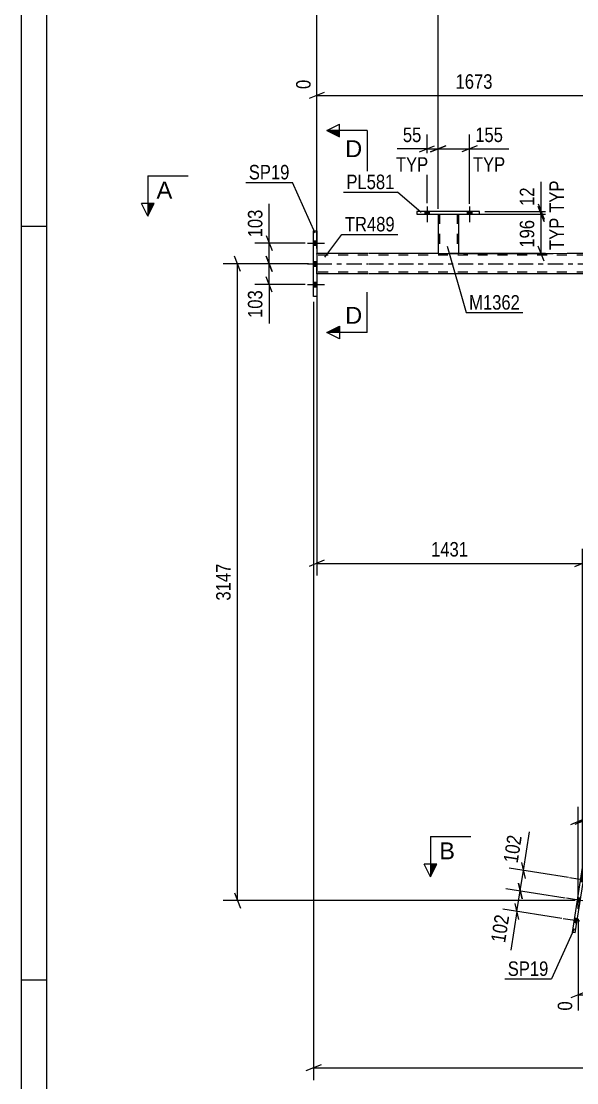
# Model space of a CAD drawing. Header units: millimetres. Extents: x 0 to 841, y 0 to 594.
# Drawn here: x 0 to 109.8, y 277.7 to 487.6 of the extents above; entities that cross this region are included whole.
import ezdxf

# ---------------------------------------------------------------- set-up
doc = ezdxf.new("R2010")
doc.units = ezdxf.units.MM
doc.linetypes.add('DXK_LINE_DOT2', pattern=[3.9198, 1.9599, -1.9599])
doc.linetypes.add('DXK_LINE_DOT3', pattern=[5.9187, 2.979, -0.9799, 0.9799, -0.9799])
doc.styles.add('Arial', font='ARIAL.TTF', dxfattribs={"height": 0.2})
doc.styles.add('Arial Narrow', font='ARIALN.TTF', dxfattribs={"height": 0.2})

# ---------------------------------------------------------------- blocks, each defined once
blk = doc.blocks.new('Unknown-318888822-1135')
at = {"color": 5, "linetype": 'Continuous'}
for p, q in [((0, 594), (0, 0)), ((5, 589), (5, 5)), ((5, 447), (0, 447)), ((5, 298), (0, 298))]:
    blk.add_line(p, q, dxfattribs=at)
blk = doc.blocks.new('Bolt-318888822-3938 - 3653')
at = {"linetype": 'Continuous'}
for points in [[(58.42, 443.3), (58.42, 444.18), (57.78, 444.18), (57.78, 443.3)], [(58.42, 443.3), (58.42, 444.18), (57.78, 444.18), (57.78, 443.3)], [(58.42, 443.3), (58.42, 444.18), (57.78, 444.18), (57.78, 443.3)], [(58.42, 439.2), (58.42, 440.08), (57.78, 440.08), (57.78, 439.2)], [(58.42, 439.2), (58.42, 440.08), (57.78, 440.08), (57.78, 439.2)], [(58.42, 435.1), (58.42, 435.98), (57.78, 435.98), (57.78, 435.1)], [(58.42, 435.1), (58.42, 435.98), (57.78, 435.98), (57.78, 435.1)], [(58.42, 435.1), (58.42, 435.98), (57.78, 435.98), (57.78, 435.1)]]:
    blk.add_hatch(color=1, dxfattribs=at).paths.add_polyline_path(points)
at = {"color": 1, "linetype": 'Continuous'}
for p, q in [((56.62, 443.74), (59.94, 443.74)), ((56.62, 443.74), (59.94, 443.74)), ((56.62, 443.74), (59.94, 443.74)), ((57.78, 444.18), (58.42, 444.18)), ((57.78, 444.18), (58.42, 444.18)), ((57.78, 444.18), (58.42, 444.18)), ((57.78, 443.3), (58.42, 443.3)), ((57.78, 443.3), (58.42, 443.3)), ((57.78, 443.3), (58.42, 443.3)), ((56.62, 439.64), (59.94, 439.64)), ((56.62, 439.64), (59.94, 439.64)), ((57.78, 440.08), (58.42, 440.08)), ((57.78, 440.08), (58.42, 440.08)), ((57.78, 439.2), (58.42, 439.2)), ((57.78, 439.2), (58.42, 439.2)), ((56.62, 435.54), (59.94, 435.54)), ((56.62, 435.54), (59.94, 435.54)), ((56.62, 435.54), (59.94, 435.54)), ((57.78, 435.98), (58.42, 435.98)), ((57.78, 435.98), (58.42, 435.98)), ((57.78, 435.98), (58.42, 435.98)), ((57.78, 435.1), (58.42, 435.1)), ((57.78, 435.1), (58.42, 435.1)), ((57.78, 435.1), (58.42, 435.1))]:
    blk.add_line(p, q, dxfattribs=at)
blk = doc.blocks.new('Part-318888822-3859 - 3653')
at = {"color": 2, "linetype": 'Continuous'}
for p, q in [((78.24, 449.96), (78.24, 449.48)), ((90.64, 449.96), (78.24, 449.96)), ((78.24, 449.48), (90.64, 449.48)), ((90.64, 449.48), (90.64, 449.96))]:
    blk.add_line(p, q, dxfattribs=at)
blk = doc.blocks.new('Part-318888822-3864 - 3653')
at = {"color": 2, "linetype": 'Continuous'}
for p, q in [((82.44, 449.48), (82.44, 441.64)), ((86.44, 449.48), (86.44, 441.64)), ((82.44, 441.64), (86.44, 441.64))]:
    blk.add_line(p, q, dxfattribs=at)
at = {"color": 7, "linetype": 'DXK_LINE_DOT2'}
for p, q in [((82.44, 449.48), (86.44, 449.48)), ((82.44, 449.48), (82.44, 449.48)), ((82.44, 449.48), (82.44, 449.48)), ((82.68, 449.48), (82.68, 441.64)), ((86.2, 449.48), (86.2, 441.64)), ((86.44, 449.48), (86.44, 449.48)), ((86.44, 449.48), (86.44, 449.48)), ((86.15, 441.64), (86.18, 441.64)), ((86.15, 441.64), (86.18, 441.64)), ((86.18, 441.64), (86.2, 441.64)), ((86.18, 441.64), (86.2, 441.64))]:
    blk.add_line(p, q, dxfattribs=at)
blk = doc.blocks.new('Bolt-318888822-3870 - 3653')
at = {"linetype": 'Continuous'}
for points in [[(79.8, 449.48), (80.68, 449.48), (80.68, 449.96), (79.8, 449.96)], [(88.2, 449.48), (89.08, 449.48), (89.08, 449.96), (88.2, 449.96)]]:
    blk.add_hatch(color=1, dxfattribs=at).paths.add_polyline_path(points)
at = {"color": 1, "linetype": 'Continuous'}
for p, q in [((79.8, 449.96), (79.8, 449.48)), ((80.24, 450.96), (80.24, 447.84)), ((80.68, 449.96), (80.68, 449.48)), ((88.2, 449.96), (88.2, 449.48)), ((88.64, 450.96), (88.64, 447.84)), ((89.08, 449.96), (89.08, 449.48))]:
    blk.add_line(p, q, dxfattribs=at)
blk = doc.blocks.new('Bolt-318888822-3871 - 3653')
at = {"linetype": 'Continuous'}
for points in [[(79.8, 449.48), (80.68, 449.48), (80.68, 449.96), (79.8, 449.96)], [(88.2, 449.48), (89.08, 449.48), (89.08, 449.96), (88.2, 449.96)]]:
    blk.add_hatch(color=1, dxfattribs=at).paths.add_polyline_path(points)
at = {"color": 1, "linetype": 'Continuous'}
for p, q in [((79.8, 449.96), (79.8, 449.48)), ((80.24, 450.96), (80.24, 447.84)), ((80.68, 449.96), (80.68, 449.48)), ((88.2, 449.96), (88.2, 449.48)), ((88.64, 450.96), (88.64, 447.84)), ((89.08, 449.96), (89.08, 449.48))]:
    blk.add_line(p, q, dxfattribs=at)
blk = doc.blocks.new('Bolt-318888822-3939 - 3653')
at = {"linetype": 'Continuous'}
for points in [[(110.62, 318.36), (110.49, 317.49), (111.12, 317.4), (111.26, 318.26)], [(110.62, 318.36), (110.49, 317.49), (111.12, 317.4), (111.26, 318.26)], [(110.62, 318.36), (110.49, 317.49), (111.12, 317.4), (111.26, 318.26)], [(109.99, 314.31), (109.85, 313.44), (110.48, 313.35), (110.62, 314.21)], [(109.99, 314.31), (109.85, 313.44), (110.48, 313.35), (110.62, 314.21)], [(109.35, 310.26), (109.22, 309.39), (109.85, 309.29), (109.99, 310.16)], [(109.35, 310.26), (109.22, 309.39), (109.85, 309.29), (109.99, 310.16)], [(109.35, 310.26), (109.22, 309.39), (109.85, 309.29), (109.99, 310.16)]]:
    blk.add_hatch(color=1, dxfattribs=at).paths.add_polyline_path(points)
at = {"color": 1, "linetype": 'Continuous'}
for p, q in [((111.7, 317.75), (108.42, 318.26)), ((111.7, 317.75), (108.42, 318.26)), ((111.7, 317.75), (108.42, 318.26)), ((111.12, 317.4), (110.49, 317.49)), ((111.12, 317.4), (110.49, 317.49)), ((111.12, 317.4), (110.49, 317.49)), ((111.26, 318.26), (110.62, 318.36)), ((111.26, 318.26), (110.62, 318.36)), ((111.26, 318.26), (110.62, 318.36)), ((111.07, 313.7), (107.79, 314.21)), ((111.07, 313.7), (107.79, 314.21)), ((110.48, 313.35), (109.85, 313.44)), ((110.48, 313.35), (109.85, 313.44)), ((110.62, 314.21), (109.99, 314.31)), ((110.62, 314.21), (109.99, 314.31)), ((110.43, 309.65), (107.15, 310.16)), ((110.43, 309.65), (107.15, 310.16)), ((110.43, 309.65), (107.15, 310.16)), ((109.85, 309.29), (109.22, 309.39)), ((109.85, 309.29), (109.22, 309.39)), ((109.85, 309.29), (109.22, 309.39)), ((109.99, 310.16), (109.35, 310.26)), ((109.99, 310.16), (109.35, 310.26)), ((109.99, 310.16), (109.35, 310.26))]:
    blk.add_line(p, q, dxfattribs=at)
blk = doc.blocks.new('Part-318888822-4110 - 3653')
at = {"color": 2, "linetype": 'Continuous'}
for p, q in [((57.78, 433.14), (57.78, 446.14)), ((57.78, 446.14), (58.42, 446.14)), ((58.42, 446.14), (58.42, 433.14)), ((58.42, 433.14), (57.78, 433.14))]:
    blk.add_line(p, q, dxfattribs=at)
blk = doc.blocks.new('Part-318888822-4171 - 3653')
at = {"color": 2, "linetype": 'Continuous'}
for p, q in [((68.54, 441.64), (58.42, 441.64)), ((82.44, 441.64), (68.64, 441.64)), ((133.52, 441.64), (86.44, 441.64)), ((68.54, 437.64), (58.42, 437.64)), ((120.64, 437.64), (68.64, 437.64))]:
    blk.add_line(p, q, dxfattribs=at)
at = {"color": 7, "linetype": 'DXK_LINE_DOT2'}
for p, q in [((58.42, 437.64), (58.42, 441.64)), ((68.54, 441.32), (58.42, 441.32)), ((527.31, 441.32), (68.64, 441.32)), ((86.44, 441.64), (82.44, 441.64)), ((68.54, 437.96), (58.42, 437.96)), ((527.31, 437.96), (68.64, 437.96))]:
    blk.add_line(p, q, dxfattribs=at)
at = {"color": 7, "linetype": 'DXK_LINE_DOT3'}
for p, q in [((58.42, 439.64), (68.54, 439.64)), ((68.64, 439.64), (527.31, 439.64))]:
    blk.add_line(p, q, dxfattribs=at)
blk = doc.blocks.new('Part-318888822-4225 - 3653')
at = {"color": 2, "linetype": 'Continuous'}
for p, q in [((110.93, 320.3), (108.91, 307.46)), ((109.54, 307.36), (111.56, 320.2)), ((111.56, 320.2), (110.93, 320.3)), ((109.54, 307.36), (108.91, 307.46))]:
    blk.add_line(p, q, dxfattribs=at)
blk = doc.blocks.new('StraightDimension-318888822-5061 - 3653')
at = {"color": 7, "linetype": 'Continuous'}
for p, q in [((87.44, 449.48), (105.19, 449.48)), ((102.19, 450.98), (103.39, 447.98)), ((102.79, 441.64), (102.79, 449.48)), ((103.39, 440.14), (102.19, 443.14)), ((87.44, 441.64), (105.19, 441.64))]:
    blk.add_line(p, q, dxfattribs=at)
at = {"color": 0, "linetype": 'Continuous'}
blk.add_wipeout([(107.89, 449.36), (103.69, 449.36), (103.69, 441.77), (107.89, 441.77)], dxfattribs=at)
at = {"color": 0}
blk.add_wipeout([(102.04, 448.9), (97.84, 448.9), (97.84, 442.22), (102.04, 442.22)], dxfattribs=at)
at = {"color": 3, "style": 'Arial Narrow'}
blk.add_text('196', height=2.863, rotation=90.0002, dxfattribs=at).set_placement((101.44, 442.82))
at = {"color": 3, "linetype": 'Continuous', "style": 'Arial Narrow'}
blk.add_text('TYP', height=2.863, rotation=90.0002, dxfattribs=at).set_placement((107.29, 442.37))
blk = doc.blocks.new('StraightDimension-318888822-14592 - 3653')
at = {"color": 7, "linetype": 'Continuous'}
for p, q in [((82.44, 450.48), (82.44, 498.43)), ((58.42, 442.64), (58.42, 494.77)), ((59.92, 492.25), (56.92, 491.05)), ((58.42, 491.65), (82.44, 491.65)), ((80.94, 491.05), (83.94, 492.25))]:
    blk.add_line(p, q, dxfattribs=at)
at = {"color": 0, "linetype": 'Continuous'}
for points in [[(81.84, 499.03), (77.64, 499.03), (77.64, 492.35), (81.84, 492.35)], [(57.82, 495.37), (53.62, 495.37), (53.62, 492.35), (57.82, 492.35)]]:
    blk.add_wipeout(points, dxfattribs=at)
at = {"color": 0}
blk.add_wipeout([(73.77, 492.4), (73.77, 496.6), (67.09, 496.6), (67.09, 492.4)], dxfattribs=at)
at = {"color": 3, "linetype": 'Continuous', "style": 'Arial Narrow'}
for s, height, p in [('718', 2.863, (81.24, 492.95)), ('0', 2.86, (57.22, 492.95))]:
    blk.add_text(s, height=height, rotation=90.0002, dxfattribs=at).set_placement(p)
at = {"color": 3, "style": 'Arial Narrow'}
blk.add_text('718', height=2.863, dxfattribs=at).set_placement((67.69, 493))
blk = doc.blocks.new('StraightDimension-318888822-5053 - 3653')
at = {"color": 7, "linetype": 'Continuous'}
for p, q in [((82.44, 450.48), (82.44, 465.2)), ((88.64, 451.52), (88.64, 465.2)), ((80.94, 461.75), (83.94, 462.95)), ((82.44, 462.35), (88.64, 462.35)), ((90.14, 462.95), (87.14, 461.75))]:
    blk.add_line(p, q, dxfattribs=at)
at = {"color": 0}
blk.add_wipeout([(95.85, 463.1), (95.85, 467.3), (89.17, 467.3), (89.17, 463.1)], dxfattribs=at)
at = {"color": 7, "linetype": 'Continuous'}
blk.add_line((88.64, 462.35), (96.38, 462.35), dxfattribs=at)
at = {"color": 3, "style": 'Arial Narrow'}
blk.add_text('155', height=2.863, dxfattribs=at).set_placement((89.77, 463.7))
at = {"color": 0, "linetype": 'Continuous'}
blk.add_wipeout([(96.3, 457.25), (96.3, 461.45), (88.71, 461.45), (88.71, 457.25)], dxfattribs=at)
at = {"color": 7, "linetype": 'Continuous'}
blk.add_line((88.64, 462.35), (96.38, 462.35), dxfattribs=at)
at = {"color": 3, "linetype": 'Continuous', "style": 'Arial Narrow'}
blk.add_text('TYP', height=2.863, dxfattribs=at).set_placement((89.31, 457.85))
blk = doc.blocks.new('StraightDimension-318888822-24462 - 3653')
at = {"color": 7, "linetype": 'Continuous'}
for p, q in [((98.3, 317.22), (99.02, 314.07)), ((107.55, 314.25), (95.84, 316.09)), ((98.02, 311.6), (98.66, 315.65)), ((98.38, 310.02), (97.66, 313.17)), ((106.91, 310.2), (95.21, 312.04))]:
    blk.add_line(p, q, dxfattribs=at)
at = {"color": 0}
blk.add_wipeout([(97.2, 311.19), (93.05, 311.85), (92.01, 305.24), (96.16, 304.59)], dxfattribs=at)
at = {"color": 7, "linetype": 'Continuous'}
blk.add_line((98.02, 311.6), (96.82, 303.96), dxfattribs=at)
blk.add_line((98.02, 311.6), (96.82, 303.96), dxfattribs=at)
at = {"color": 3, "style": 'Arial Narrow'}
blk.add_text('102', height=2.863, rotation=81.0735, dxfattribs=at).set_placement((95.66, 305.28))
blk = doc.blocks.new('StraightDimension-318888822-4384 - 3653')
at = {"color": 7, "linetype": 'Continuous'}
for p, q in [((43.35, 438.14), (42.15, 441.14)), ((56.78, 439.64), (39.9, 439.64)), ((42.75, 313.78), (42.75, 439.64)), ((42.15, 315.28), (43.35, 312.28)), ((109.55, 313.78), (39.9, 313.78))]:
    blk.add_line(p, q, dxfattribs=at)
at = {"color": 0}
blk.add_wipeout([(42, 380.97), (37.8, 380.97), (37.8, 372.45), (42, 372.45)], dxfattribs=at)
at = {"color": 3, "style": 'Arial Narrow'}
blk.add_text('3147', height=2.863, rotation=90.0002, dxfattribs=at).set_placement((41.4, 373.05))
blk = doc.blocks.new('StraightDimension-318888822-24464 - 3653')
at = {"color": 7, "linetype": 'Continuous'}
for p, q in [((98.93, 321.27), (99.65, 318.12)), ((108.19, 318.3), (96.48, 320.14)), ((98.66, 315.65), (99.29, 319.7)), ((99.02, 314.07), (98.3, 317.22)), ((107.55, 314.25), (95.84, 316.09))]:
    blk.add_line(p, q, dxfattribs=at)
at = {"color": 0}
blk.add_wipeout([(99.67, 326.94), (95.52, 327.59), (94.49, 320.98), (98.63, 320.33)], dxfattribs=at)
at = {"color": 7, "linetype": 'Continuous'}
blk.add_line((99.29, 319.7), (100.49, 327.34), dxfattribs=at)
blk.add_line((99.29, 319.7), (100.49, 327.34), dxfattribs=at)
at = {"color": 3, "style": 'Arial Narrow'}
blk.add_text('102', height=2.863, rotation=81.0735, dxfattribs=at).set_placement((98.14, 321.02))
blk = doc.blocks.new('StraightDimension-318888822-4654 - 3653')
at = {"color": 7, "linetype": 'Continuous'}
for p, q in [((164.76, 315.42), (164.76, 286.52)), ((110.14, 310.14), (110.14, 292.01)), ((111.64, 295.73), (108.64, 294.53)), ((110.14, 295.13), (164.76, 295.13)), ((163.26, 294.53), (166.26, 295.73))]:
    blk.add_line(p, q, dxfattribs=at)
at = {"color": 0}
blk.add_wipeout([(141.71, 295.88), (141.71, 300.08), (133.19, 300.08), (133.19, 295.88)], dxfattribs=at)
at = {"color": 0, "linetype": 'Continuous'}
for points in [[(109.54, 294.43), (105.34, 294.43), (105.34, 291.41), (109.54, 291.41)], [(164.16, 294.43), (159.96, 294.43), (159.96, 285.92), (164.16, 285.92)]]:
    blk.add_wipeout(points, dxfattribs=at)
at = {"color": 3, "style": 'Arial Narrow'}
blk.add_text('1366', height=2.863, dxfattribs=at).set_placement((133.79, 296.48))
at = {"color": 3, "linetype": 'Continuous', "style": 'Arial Narrow'}
for s, height, p in [('0', 2.86, (108.94, 292.01)), ('1366', 2.863, (163.56, 286.52))]:
    blk.add_text(s, height=height, rotation=90.0002, dxfattribs=at).set_placement(p)
blk = doc.blocks.new('StraightDimension-318888822-4667 - 3653')
at = {"color": 7, "linetype": 'Continuous'}
for p, q in [((57.78, 432.14), (57.78, 278.28)), ((59.28, 281.28), (56.28, 280.08)), ((57.78, 280.68), (797.8, 280.68))]:
    blk.add_line(p, q, dxfattribs=at)
blk = doc.blocks.new('StraightDimension-318888822-5035 - 3653')
at = {"color": 7, "linetype": 'Continuous'}
for p, q in [((58.42, 436.64), (58.42, 378.02)), ((110.97, 317.42), (110.97, 383.27)), ((59.92, 381.02), (56.92, 379.82)), ((58.42, 380.42), (110.97, 380.42)), ((109.47, 379.82), (112.47, 381.02))]:
    blk.add_line(p, q, dxfattribs=at)
at = {"color": 0}
blk.add_wipeout([(88.95, 381.17), (88.95, 385.37), (80.44, 385.37), (80.44, 381.17)], dxfattribs=at)
at = {"color": 3, "style": 'Arial Narrow'}
blk.add_text('1431', height=2.863, dxfattribs=at).set_placement((81.04, 381.77))
blk = doc.blocks.new('StraightDimension-318888822-5046 - 3653')
at = {"color": 7, "linetype": 'Continuous'}
for p, q in [((80.24, 451.63), (80.24, 465.2)), ((82.44, 450.48), (82.44, 465.2)), ((78.74, 461.75), (81.74, 462.95)), ((80.24, 462.35), (82.44, 462.35)), ((83.94, 462.95), (80.94, 461.75))]:
    blk.add_line(p, q, dxfattribs=at)
at = {"color": 0}
blk.add_wipeout([(79.72, 463.1), (79.72, 467.3), (74.86, 467.3), (74.86, 463.1)], dxfattribs=at)
at = {"color": 7, "linetype": 'Continuous'}
blk.add_line((80.24, 462.35), (74.34, 462.35), dxfattribs=at)
at = {"color": 3, "style": 'Arial Narrow'}
blk.add_text('55', height=2.863, dxfattribs=at).set_placement((75.46, 463.7))
at = {"color": 0, "linetype": 'Continuous'}
blk.add_wipeout([(81.08, 457.25), (81.08, 461.45), (73.49, 461.45), (73.49, 457.25)], dxfattribs=at)
at = {"color": 7, "linetype": 'Continuous'}
blk.add_line((80.24, 462.35), (74.34, 462.35), dxfattribs=at)
at = {"color": 3, "linetype": 'Continuous', "style": 'Arial Narrow'}
blk.add_text('TYP', height=2.863, dxfattribs=at).set_placement((74.09, 457.85))
blk = doc.blocks.new('StraightDimension-318888822-5071 - 3653')
at = {"color": 7, "linetype": 'Continuous'}
for p, q in [((102.19, 451.46), (103.39, 448.46)), ((87.44, 449.48), (105.19, 449.48)), ((91.64, 449.96), (105.19, 449.96)), ((103.39, 447.98), (102.19, 450.98)), ((102.79, 449.48), (102.79, 449.96))]:
    blk.add_line(p, q, dxfattribs=at)
at = {"color": 0}
blk.add_wipeout([(102.04, 455.34), (97.84, 455.34), (97.84, 450.48), (102.04, 450.48)], dxfattribs=at)
at = {"color": 7, "linetype": 'Continuous'}
blk.add_line((102.79, 449.96), (102.79, 455.87), dxfattribs=at)
at = {"color": 3, "style": 'Arial Narrow'}
blk.add_text('12', height=2.863, rotation=90.0002, dxfattribs=at).set_placement((101.44, 451.08))
at = {"color": 0, "linetype": 'Continuous'}
blk.add_wipeout([(107.89, 456.71), (103.69, 456.71), (103.69, 449.12), (107.89, 449.12)], dxfattribs=at)
at = {"color": 7, "linetype": 'Continuous'}
blk.add_line((102.79, 449.96), (102.79, 455.87), dxfattribs=at)
at = {"color": 3, "linetype": 'Continuous', "style": 'Arial Narrow'}
blk.add_text('TYP', height=2.863, rotation=90.0002, dxfattribs=at).set_placement((107.29, 449.72))
blk = doc.blocks.new('StraightDimension-318888822-5251 - 3653')
at = {"color": 7, "linetype": 'Continuous'}
for p, q in [((48.43, 445.24), (49.63, 442.24)), ((56.12, 443.74), (46.18, 443.74)), ((49.03, 439.64), (49.03, 443.74)), ((49.63, 438.14), (48.43, 441.14)), ((56.12, 439.64), (46.18, 439.64))]:
    blk.add_line(p, q, dxfattribs=at)
at = {"color": 0}
blk.add_wipeout([(48.28, 450.95), (44.08, 450.95), (44.08, 444.26), (48.28, 444.26)], dxfattribs=at)
at = {"color": 7, "linetype": 'Continuous'}
blk.add_line((49.03, 443.74), (49.03, 451.47), dxfattribs=at)
blk.add_line((49.03, 443.74), (49.03, 451.47), dxfattribs=at)
at = {"color": 3, "style": 'Arial Narrow'}
blk.add_text('103', height=2.863, rotation=90.0002, dxfattribs=at).set_placement((47.68, 444.86))
blk = doc.blocks.new('StraightDimension-318888822-5261 - 3653')
at = {"color": 7, "linetype": 'Continuous'}
for p, q in [((48.43, 441.14), (49.63, 438.14)), ((56.12, 439.64), (46.18, 439.64)), ((49.03, 435.54), (49.03, 439.64)), ((49.63, 434.04), (48.43, 437.04)), ((56.12, 435.54), (46.18, 435.54))]:
    blk.add_line(p, q, dxfattribs=at)
at = {"color": 0}
blk.add_wipeout([(48.28, 435.01), (44.08, 435.01), (44.08, 428.33), (48.28, 428.33)], dxfattribs=at)
at = {"color": 7, "linetype": 'Continuous'}
blk.add_line((49.03, 435.54), (49.03, 427.81), dxfattribs=at)
blk.add_line((49.03, 435.54), (49.03, 427.81), dxfattribs=at)
at = {"color": 3, "style": 'Arial Narrow'}
blk.add_text('103', height=2.863, rotation=90.0002, dxfattribs=at).set_placement((47.68, 428.93))
blk = doc.blocks.new('StraightDimension-318888822-14124 - 3653')
at = {"color": 7, "linetype": 'Continuous'}
for p, q in [((120.64, 438.64), (120.64, 481.5)), ((58.42, 447.14), (58.42, 476.01)), ((59.92, 473.49), (56.92, 472.29)), ((58.42, 472.89), (120.64, 472.89)), ((119.14, 472.29), (122.14, 473.49))]:
    blk.add_line(p, q, dxfattribs=at)
at = {"color": 0, "linetype": 'Continuous'}
for points in [[(120.04, 482.1), (115.84, 482.1), (115.84, 473.59), (120.04, 473.59)], [(57.82, 476.61), (53.62, 476.61), (53.62, 473.59), (57.82, 473.59)]]:
    blk.add_wipeout(points, dxfattribs=at)
at = {"color": 0}
blk.add_wipeout([(93.79, 473.64), (93.79, 477.84), (85.28, 477.84), (85.28, 473.64)], dxfattribs=at)
at = {"color": 3, "linetype": 'Continuous', "style": 'Arial Narrow'}
for s, height, p in [('1673', 2.863, (119.44, 474.19)), ('0', 2.86, (57.22, 474.19))]:
    blk.add_text(s, height=height, rotation=90.0002, dxfattribs=at).set_placement(p)
at = {"color": 3, "style": 'Arial Narrow'}
blk.add_text('1673', height=2.863, dxfattribs=at).set_placement((85.88, 474.24))
blk = doc.blocks.new('StraightDimension-318888822-14591 - 3653')
at = {"color": 7, "linetype": 'Continuous'}
for p, q in [((133.52, 450.48), (133.52, 500.26)), ((82.44, 450.48), (82.44, 498.43)), ((83.94, 492.25), (80.94, 491.05)), ((82.44, 491.65), (133.52, 491.65)), ((132.02, 491.05), (135.02, 492.25))]:
    blk.add_line(p, q, dxfattribs=at)
at = {"color": 0, "linetype": 'Continuous'}
blk.add_wipeout([(132.92, 500.86), (128.72, 500.86), (128.72, 492.35), (132.92, 492.35)], dxfattribs=at)
at = {"color": 0}
blk.add_wipeout([(112.24, 492.4), (112.24, 496.6), (103.73, 496.6), (103.73, 492.4)], dxfattribs=at)
at = {"color": 3, "linetype": 'Continuous', "style": 'Arial Narrow'}
blk.add_text('1995', height=2.863, rotation=90.0002, dxfattribs=at).set_placement((132.32, 492.95))
at = {"color": 3, "style": 'Arial Narrow'}
blk.add_text('1277', height=2.863, dxfattribs=at).set_placement((104.33, 493))
blk = doc.blocks.new('StraightDimension-318888822-21098 - 3653')
at = {"color": 7, "linetype": 'Continuous'}
for p, q in [((110.14, 312.14), (110.14, 332.27)), ((110.97, 317.42), (110.97, 332.27)), ((108.64, 328.82), (111.64, 330.02)), ((112.47, 330.02), (109.47, 328.82)), ((110.14, 329.42), (110.97, 329.42))]:
    blk.add_line(p, q, dxfattribs=at)
at = {"color": 0}
blk.add_wipeout([(116.35, 330.17), (116.35, 334.37), (111.49, 334.37), (111.49, 330.17)], dxfattribs=at)
at = {"color": 7, "linetype": 'Continuous'}
blk.add_line((110.97, 329.42), (116.87, 329.42), dxfattribs=at)
blk.add_line((110.97, 329.42), (116.87, 329.42), dxfattribs=at)
at = {"color": 3, "style": 'Arial Narrow'}
blk.add_text('21', height=2.863, dxfattribs=at).set_placement((112.09, 330.77))
blk = doc.blocks.new('Mark-318888822-3855 - 3653')
at = {"color": 0}
blk.add_wipeout([(73.8, 454.4), (73.8, 457.4), (64.29, 457.4), (64.29, 454.4)], dxfattribs=at)
blk.add_wipeout([(73.8, 454.4), (73.8, 457.4), (64.29, 457.4), (64.29, 454.4)], dxfattribs=at)
at = {"color": 30, "linetype": 'Continuous'}
for p in [(63.69, 453.8), (79.1, 449.76)]:
    blk.add_line(p, (74.4, 453.8), dxfattribs=at)
at = {"color": 3, "style": 'Arial Narrow'}
blk.add_text('PL581', height=2.863, dxfattribs=at).set_placement((64.29, 454.4))
blk = doc.blocks.new('Mark-318888822-4106 - 3653')
at = {"color": 0}
blk.add_wipeout([(53.04, 456.32), (53.04, 459.32), (45, 459.32), (45, 456.32)], dxfattribs=at)
blk.add_wipeout([(53.04, 456.32), (53.04, 459.32), (45, 459.32), (45, 456.32)], dxfattribs=at)
at = {"color": 30, "linetype": 'Continuous'}
for p in [(44.4, 455.72), (58.14, 445.7)]:
    blk.add_line(p, (53.64, 455.72), dxfattribs=at)
at = {"color": 3, "style": 'Arial Narrow'}
blk.add_text('SP19', height=2.863, dxfattribs=at).set_placement((45, 456.32))
blk = doc.blocks.new('Mark-318888822-3860 - 3653')
at = {"color": 0}
blk.add_wipeout([(98.61, 430.58), (98.61, 433.58), (88.56, 433.58), (88.56, 430.58)], dxfattribs=at)
blk.add_wipeout([(98.61, 430.58), (98.61, 433.58), (88.56, 433.58), (88.56, 430.58)], dxfattribs=at)
at = {"color": 30, "linetype": 'Continuous'}
for p, q in [((84.25, 443.09), (87.96, 429.98)), ((87.96, 429.98), (99.21, 429.98))]:
    blk.add_line(p, q, dxfattribs=at)
at = {"color": 3, "style": 'Arial Narrow'}
blk.add_text('M1362', height=2.863, dxfattribs=at).set_placement((88.56, 430.58))
blk = doc.blocks.new('Mark-318888822-4221 - 3653')
at = {"color": 0}
blk.add_wipeout([(104.24, 298.86), (104.24, 301.86), (96.2, 301.86), (96.2, 298.86)], dxfattribs=at)
blk.add_wipeout([(104.24, 298.86), (104.24, 301.86), (96.2, 301.86), (96.2, 298.86)], dxfattribs=at)
at = {"color": 30, "linetype": 'Continuous'}
for p in [(109.35, 308.16), (95.6, 298.26)]:
    blk.add_line(p, (104.84, 298.26), dxfattribs=at)
at = {"color": 3, "style": 'Arial Narrow'}
blk.add_text('SP19', height=2.863, dxfattribs=at).set_placement((96.2, 298.86))
blk = doc.blocks.new('Mark-318888822-4167 - 3653')
at = {"color": 0}
blk.add_wipeout([(73.86, 446.04), (73.86, 449.04), (63.99, 449.04), (63.99, 446.04)], dxfattribs=at)
blk.add_wipeout([(73.86, 446.04), (73.86, 449.04), (63.99, 449.04), (63.99, 446.04)], dxfattribs=at)
at = {"color": 30, "linetype": 'Continuous'}
for p, q in [((60.05, 440.93), (63.39, 445.44)), ((63.39, 445.44), (74.46, 445.44))]:
    blk.add_line(p, q, dxfattribs=at)
at = {"color": 3, "style": 'Arial Narrow'}
blk.add_text('TR489', height=2.863, dxfattribs=at).set_placement((63.99, 446.04))
blk = doc.blocks.new('SectionMark-318888822-5416 - 3653')
at = {"linetype": 'Continuous'}
for points in [[(62.92, 465.97), (62.92, 464.72), (60.42, 465.97)], [(62.92, 427.28), (62.92, 426.03), (60.42, 426.03)]]:
    blk.add_hatch(color=6, dxfattribs=at).paths.add_polyline_path(points)
at = {"color": 6, "linetype": 'Continuous'}
for p, q in [((60.42, 465.97), (62.92, 467.22)), ((68.42, 465.97), (60.42, 465.97)), ((60.42, 465.97), (62.92, 464.72)), ((62.92, 464.72), (62.92, 467.22)), ((60.42, 426.03), (62.92, 427.28)), ((68.42, 426.03), (60.42, 426.03)), ((62.92, 424.78), (60.42, 426.03)), ((62.92, 427.28), (62.92, 424.78))]:
    blk.add_line(p, q, dxfattribs=at)
at = {"color": 0, "linetype": 'Continuous'}
for points in [[(67.42, 460.72), (67.42, 464.22), (64.05, 464.22), (64.05, 460.72)], [(67.42, 427.78), (67.42, 431.28), (64.05, 431.28), (64.05, 427.78)]]:
    blk.add_wipeout(points, dxfattribs=at)
at = {"color": 6, "linetype": 'Continuous'}
for p, q in [((68.42, 465.97), (68.42, 457.97)), ((68.42, 426.03), (68.42, 434.03))]:
    blk.add_line(p, q, dxfattribs=at)
at = {"color": 3, "linetype": 'Continuous', "style": 'Arial'}
for p in [(64.05, 460.72), (64.05, 427.78)]:
    blk.add_text('D', height=3.34, dxfattribs=at).set_placement(p)
blk = doc.blocks.new('SectionMark-318888822-5420 - 3653')
at = {"color": 6, "linetype": 'Continuous'}
for p, q in [((25.01, 457.04), (25.01, 449.04)), ((25.01, 449.04), (23.76, 451.54))]:
    blk.add_line(p, q, dxfattribs=at)
at = {"color": 0, "linetype": 'Continuous'}
blk.add_wipeout([(29.87, 452.54), (29.87, 456.04), (26.76, 456.04), (26.76, 452.54)], dxfattribs=at)
at = {"linetype": 'Continuous'}
blk.add_hatch(color=6, dxfattribs=at).paths.add_polyline_path([(25.01, 451.54), (26.26, 451.54), (25.01, 449.04)])
at = {"color": 6, "linetype": 'Continuous'}
for p, q in [((25.01, 457.04), (33.01, 457.04)), ((26.26, 451.54), (23.76, 451.54)), ((25.01, 449.04), (26.26, 451.54))]:
    blk.add_line(p, q, dxfattribs=at)
at = {"color": 3, "linetype": 'Continuous', "style": 'Arial'}
blk.add_text('A', height=3.34, dxfattribs=at).set_placement((26.76, 452.54))
blk = doc.blocks.new('SectionMark-318888822-5426 - 3653')
at = {"color": 6, "linetype": 'Continuous'}
for p, q in [((80.9, 326.42), (80.9, 318.42)), ((80.9, 318.42), (79.65, 320.92))]:
    blk.add_line(p, q, dxfattribs=at)
at = {"color": 0, "linetype": 'Continuous'}
blk.add_wipeout([(85.76, 321.92), (85.76, 325.42), (82.65, 325.42), (82.65, 321.92)], dxfattribs=at)
at = {"linetype": 'Continuous'}
blk.add_hatch(color=6, dxfattribs=at).paths.add_polyline_path([(80.9, 320.92), (82.15, 320.92), (80.9, 318.42)])
at = {"color": 6, "linetype": 'Continuous'}
for p, q in [((80.9, 326.42), (88.9, 326.42)), ((82.15, 320.92), (79.65, 320.92)), ((80.9, 318.42), (82.15, 320.92))]:
    blk.add_line(p, q, dxfattribs=at)
at = {"color": 3, "linetype": 'Continuous', "style": 'Arial'}
blk.add_text('B', height=3.34, dxfattribs=at).set_placement((82.65, 321.92))

msp = doc.modelspace()

# ---------------------------------------------------------------- block references
for name in ['Unknown-318888822-1135', 'Part-318888822-3859 - 3653', 'Bolt-318888822-3870 - 3653', 'Bolt-318888822-3871 - 3653', 'Part-318888822-3864 - 3653', 'Part-318888822-4110 - 3653', 'Bolt-318888822-3938 - 3653', 'Part-318888822-4171 - 3653', 'Part-318888822-4225 - 3653', 'Bolt-318888822-3939 - 3653']:
    msp.add_blockref(name, (0, 0))

# ---------------------------------------------------------------- next in the draw order: block references
for name in ['StraightDimension-318888822-14592 - 3653', 'StraightDimension-318888822-5061 - 3653', 'StraightDimension-318888822-24462 - 3653']:
    msp.add_blockref(name, (0, 0))

# ---------------------------------------------------------------- next in the draw order: block references
for name in ['StraightDimension-318888822-5053 - 3653', 'StraightDimension-318888822-4384 - 3653']:
    msp.add_blockref(name, (0, 0))

# ---------------------------------------------------------------- next in the draw order: block references
for name in ['StraightDimension-318888822-5046 - 3653', 'StraightDimension-318888822-5071 - 3653', 'StraightDimension-318888822-5251 - 3653', 'StraightDimension-318888822-24464 - 3653']:
    msp.add_blockref(name, (0, 0))

# ---------------------------------------------------------------- next in the draw order: block references
msp.add_blockref('StraightDimension-318888822-4654 - 3653', (0, 0))

# ---------------------------------------------------------------- next in the draw order: block references
msp.add_blockref('StraightDimension-318888822-4667 - 3653', (0, 0))

# ---------------------------------------------------------------- next in the draw order: block references
for name in ['StraightDimension-318888822-5035 - 3653', 'Mark-318888822-4221 - 3653']:
    msp.add_blockref(name, (0, 0))

# ---------------------------------------------------------------- next in the draw order: block references
for name in ['StraightDimension-318888822-5261 - 3653', 'StraightDimension-318888822-21098 - 3653']:
    msp.add_blockref(name, (0, 0))

# ---------------------------------------------------------------- next in the draw order: block references
for name in ['StraightDimension-318888822-14124 - 3653', 'SectionMark-318888822-5426 - 3653']:
    msp.add_blockref(name, (0, 0))

# ---------------------------------------------------------------- next in the draw order: block references
for name in ['StraightDimension-318888822-14591 - 3653', 'Mark-318888822-4106 - 3653', 'Mark-318888822-3855 - 3653', 'Mark-318888822-3860 - 3653']:
    msp.add_blockref(name, (0, 0))

# ---------------------------------------------------------------- next in the draw order: block references
msp.add_blockref('Mark-318888822-4167 - 3653', (0, 0))

# ---------------------------------------------------------------- next in the draw order: block references
msp.add_blockref('SectionMark-318888822-5416 - 3653', (0, 0))

# ---------------------------------------------------------------- next in the draw order: block references
msp.add_blockref('SectionMark-318888822-5420 - 3653', (0, 0))

doc.saveas('drawing.dxf')
